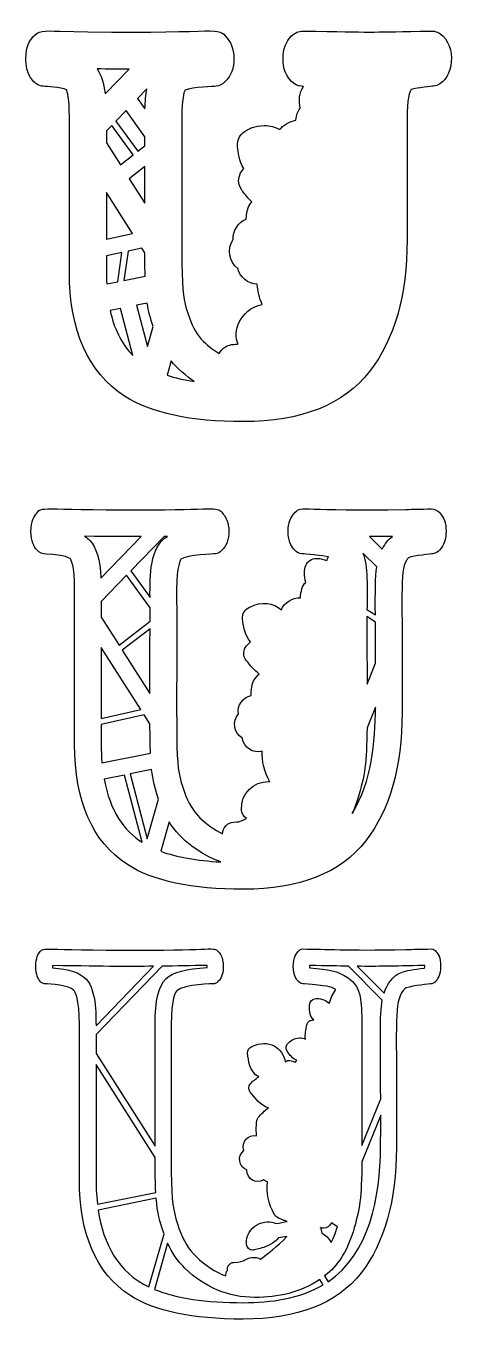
# Model space of a CAD drawing. Header units: millimetres. Extents: x -471 to 1551, y -2688 to 316.
# Drawn here: x 913.2 to 1046.5, y -1463 to -1064.6 of the extents above; entities that cross this region are included whole.
import ezdxf

# ---------------------------------------------------------------- set-up
doc = ezdxf.new("R2010")
doc.units = ezdxf.units.MM
doc.header["$MEASUREMENT"] = 0
doc.layers.add('Layer 1', color=7, linetype='Continuous')

msp = doc.modelspace()

# ---------------------------------------------------------------- linework, layer by layer
at = {"layer": 'Layer 1', "color": 250}
for points, knots in [([(1041.7424, -1067.7471), (1040.8025, -1066.7335), (1039.494, -1066.199), (1038.1486, -1066.2175), (1038.1486, -1066.2175), (1018.7054, -1066.5861), (1022.6493, -1066.6598), (1002.5611, -1066.2912), (1002.5611, -1066.2912), (998.6724, -1066.2175), (998.6724, -1066.2175), (998.6356, -1066.2175), (998.6356, -1066.2175), (997.3086, -1066.2175), (996.037, -1066.7704), (995.1339, -1067.7471), (995.1339, -1067.7471), (993.3647, -1069.4611), (992.4985, -1071.7464), (992.4985, -1074.7688), (992.4985, -1074.7688), (992.4985, -1077.7728), (993.3463, -1080.0581), (995.1155, -1081.7536), (995.1155, -1081.7536), (995.908, -1082.6014), (996.9769, -1083.1358), (998.138, -1083.2464), (998.138, -1083.2464), (998.3039, -1083.2648), (998.783, -1083.3017), (998.8383, -1083.3017), (998.8383, -1083.3017), (997.3824, -1085.0709), (997.2902, -1087.9275), (997.7694, -1089.9548), (997.7694, -1089.9548), (996.8848, -1091.0421), (996.6636, -1092.1479), (996.424, -1093.6592), (996.424, -1093.6592), (994.4521, -1094.0093), (992.3879, -1095.4099), (991.4664, -1096.5526), (991.4664, -1096.5526), (990.0289, -1095.7417), (988.4256, -1095.3179), (986.7116, -1095.3179), (986.7116, -1095.3179), (983.7259, -1095.3179), (981.5697, -1096.6263), (981.5144, -1096.6448), (981.5144, -1096.6448), (979.4134, -1097.64), (978.2339, -1099.6304), (978.455, -1101.842), (978.455, -1101.842), (978.6209, -1103.5559), (978.8974, -1106.2466), (980.3718, -1108.6056), (980.3718, -1108.6056), (977.036, -1112.2178), (980.0584, -1115.6089), (980.0584, -1115.6273), (980.0584, -1115.6273), (980.7956, -1116.5672), (981.7171, -1117.7467), (982.8782, -1118.8156), (982.8782, -1118.8156), (981.9567, -1119.8846), (981.2379, -1121.0456), (981.1458, -1124.1602), (981.1458, -1124.1602), (978.5472, -1125.2291), (977.0175, -1127.8277), (977.1097, -1130.4816), (977.1097, -1130.4816), (975.193, -1133.375), (975.7827, -1137.2821), (978.5103, -1139.4015), (978.5103, -1139.4015), (979.2844, -1142.1106), (981.6249, -1144.0826), (984.4999, -1144.1932), (984.4999, -1144.1932), (984.6289, -1146.2758), (985.1449, -1148.3952), (986.0296, -1150.4592), (986.0296, -1150.4592), (979.0631, -1151.9336), (976.8332, -1159.0106), (978.6761, -1162.5859), (978.6761, -1162.5859), (978.3628, -1162.6596), (977.9574, -1162.7149), (977.3124, -1162.7334), (977.3124, -1162.7334), (975.4325, -1162.8071), (973.7186, -1163.8576), (972.8339, -1165.5347), (972.8339, -1165.5347), (971.1384, -1164.5395), (969.5166, -1163.2863), (967.9685, -1161.8119), (967.9685, -1161.8119), (966.1071, -1160.0242), (964.6512, -1157.61), (963.6191, -1154.606), (963.6191, -1154.606), (960.6335, -1145.8887), (961.4076, -1147.5105), (961.2969, -1092.7009), (961.2969, -1092.7009), (961.2969, -1087.2826), (961.9419, -1085.1263), (962.2, -1084.4813), (962.2, -1084.4813), (964.688, -1083.394), (971.3964, -1083.3018), (971.8387, -1083.2281), (971.8387, -1083.2281), (972.926, -1083.0806), (973.866, -1082.6015), (974.64, -1081.809), (974.64, -1081.809), (976.5014, -1080.0397), (977.4229, -1077.607), (977.3492, -1074.5846), (977.3492, -1074.5846), (977.2939, -1071.6542), (976.4093, -1069.4243), (974.6953, -1067.7472), (974.6953, -1067.7472), (971.8756, -1064.6326), (972.023, -1067.3786), (923.7927, -1066.2728), (923.7927, -1066.2728), (918.3929, -1066.1438), (917.1949, -1065.941), (915.352, -1068.042), (915.352, -1068.042), (914.4305, -1069.111), (913.1957, -1070.9724), (913.1957, -1074.7504), (913.1957, -1074.7504), (913.1957, -1076.5196), (913.4169, -1079.1367), (915.2414, -1081.3298), (915.2414, -1081.3298), (916.0524, -1082.4355), (917.3055, -1083.1358), (918.6694, -1083.2465), (918.6694, -1083.2465), (919.3882, -1083.3018), (924.014, -1083.4676), (925.7464, -1084.3154), (925.7464, -1084.3154), (925.986, -1084.9052), (926.6125, -1086.9877), (926.6125, -1092.6824), (926.6125, -1092.6824), (926.6125, -1092.6824), (926.6125, -1140.3046), (926.6125, -1140.3046), (926.6125, -1140.3046), (926.6125, -1158.384), (932.3441, -1171.3032), (943.6415, -1178.6934), (943.6415, -1178.6934), (951.7137, -1183.8906), (964.0431, -1186.526), (980.2611, -1186.526), (980.2611, -1186.526), (998.0642, -1186.526), (1011.1492, -1181.3288), (1019.166, -1171.0636), (1019.166, -1171.0636), (1026.8512, -1161.2222), (1030.7398, -1147.5843), (1030.7398, -1130.5185), (1030.7398, -1130.5185), (1031.0716, -1095.8708), (1029.9105, -1087.3747), (1032.0299, -1084.2233), (1032.0299, -1084.2233), (1033.9466, -1083.7073), (1038.3881, -1083.265), (1038.9042, -1083.1912), (1038.9042, -1083.1912), (1044.4331, -1082.4908), (1046.4788, -1072.3545), (1041.7424, -1067.7471)], [0, 0, 0, 0, 0.02040816, 0.02040816, 0.02040816, 0.02040816, 0.04081633, 0.04081633, 0.04081633, 0.04081633, 0.06122449, 0.06122449, 0.06122449, 0.06122449, 0.08163265, 0.08163265, 0.08163265, 0.08163265, 0.10204082, 0.10204082, 0.10204082, 0.10204082, 0.12244898, 0.12244898, 0.12244898, 0.12244898, 0.14285714, 0.14285714, 0.14285714, 0.14285714, 0.16326531, 0.16326531, 0.16326531, 0.16326531, 0.18367347, 0.18367347, 0.18367347, 0.18367347, 0.20408163, 0.20408163, 0.20408163, 0.20408163, 0.2244898, 0.2244898, 0.2244898, 0.2244898, 0.24489796, 0.24489796, 0.24489796, 0.24489796, 0.26530612, 0.26530612, 0.26530612, 0.26530612, 0.28571429, 0.28571429, 0.28571429, 0.28571429, 0.30612245, 0.30612245, 0.30612245, 0.30612245, 0.32653061, 0.32653061, 0.32653061, 0.32653061, 0.34693878, 0.34693878, 0.34693878, 0.34693878, 0.36734694, 0.36734694, 0.36734694, 0.36734694, 0.3877551, 0.3877551, 0.3877551, 0.3877551, 0.40816327, 0.40816327, 0.40816327, 0.40816327, 0.42857143, 0.42857143, 0.42857143, 0.42857143, 0.44897959, 0.44897959, 0.44897959, 0.44897959, 0.46938776, 0.46938776, 0.46938776, 0.46938776, 0.48979592, 0.48979592, 0.48979592, 0.48979592, 0.51020408, 0.51020408, 0.51020408, 0.51020408, 0.53061224, 0.53061224, 0.53061224, 0.53061224, 0.55102041, 0.55102041, 0.55102041, 0.55102041, 0.57142857, 0.57142857, 0.57142857, 0.57142857, 0.59183673, 0.59183673, 0.59183673, 0.59183673, 0.6122449, 0.6122449, 0.6122449, 0.6122449, 0.63265306, 0.63265306, 0.63265306, 0.63265306, 0.65306122, 0.65306122, 0.65306122, 0.65306122, 0.67346939, 0.67346939, 0.67346939, 0.67346939, 0.69387755, 0.69387755, 0.69387755, 0.69387755, 0.71428571, 0.71428571, 0.71428571, 0.71428571, 0.73469388, 0.73469388, 0.73469388, 0.73469388, 0.75510204, 0.75510204, 0.75510204, 0.75510204, 0.7755102, 0.7755102, 0.7755102, 0.7755102, 0.79591837, 0.79591837, 0.79591837, 0.79591837, 0.81632653, 0.81632653, 0.81632653, 0.81632653, 0.83673469, 0.83673469, 0.83673469, 0.83673469, 0.85714286, 0.85714286, 0.85714286, 0.85714286, 0.87755102, 0.87755102, 0.87755102, 0.87755102, 0.89795918, 0.89795918, 0.89795918, 0.89795918, 0.91836735, 0.91836735, 0.91836735, 0.91836735, 0.93877551, 0.93877551, 0.93877551, 0.93877551, 0.95918367, 0.95918367, 0.95918367, 0.95918367, 1, 1, 1, 1]), ([(937.6335, -1085.587), (937.2096, -1082.2512), (936.4171, -1079.7633), (935.1823, -1077.9019), (935.1823, -1077.9019), (938.6286, -1077.9387), (941.4852, -1077.9572), (943.7336, -1077.9572), (943.7336, -1077.9572), (944.1391, -1077.9572), (944.563, -1077.9572), (945.0053, -1077.9572), (945.0053, -1077.9572), (945.0053, -1077.9572), (937.6335, -1085.587), (937.6335, -1085.587)], [0, 0, 0, 0, 0.2, 0.2, 0.2, 0.2, 0.4, 0.4, 0.4, 0.4, 0.6, 0.6, 0.6, 0.6, 1, 1, 1, 1]), ([(950.5342, -1084.0574), (950.2025, -1085.8451), (949.9998, -1087.8723), (949.9076, -1090.2129), (949.9076, -1090.2129), (949.9076, -1090.2129), (947.6224, -1087.043), (947.6224, -1087.043), (947.6224, -1087.043), (947.6224, -1087.043), (950.5342, -1084.0574), (950.5342, -1084.0574)], [0, 0, 0, 0, 0.25, 0.25, 0.25, 0.25, 0.5, 0.5, 0.5, 0.5, 1, 1, 1, 1]), ([(947.7698, -1103.261), (947.7698, -1103.261), (940.9876, -1093.9356), (940.9876, -1093.9356), (940.9876, -1093.9356), (940.9876, -1093.9356), (944.0838, -1090.7288), (944.0838, -1090.7288), (944.0838, -1090.7288), (944.0838, -1090.7288), (949.8892, -1098.7641), (949.8892, -1098.7641), (949.8892, -1098.7641), (949.8892, -1099.7409), (949.8892, -1100.6808), (949.8892, -1101.6207), (949.8892, -1101.6207), (949.8892, -1101.6207), (947.7698, -1103.261), (947.7698, -1103.261)], [0, 0, 0, 0, 0.16666667, 0.16666667, 0.16666667, 0.16666667, 0.33333333, 0.33333333, 0.33333333, 0.33333333, 0.5, 0.5, 0.5, 0.5, 0.66666667, 0.66666667, 0.66666667, 0.66666667, 1, 1, 1, 1]), ([(939.6792, -1095.281), (939.6792, -1095.281), (946.3138, -1104.4037), (946.3138, -1104.4037), (946.3138, -1104.4037), (946.3138, -1104.4037), (942.3515, -1107.4814), (942.3515, -1107.4814), (942.3515, -1107.4814), (942.3515, -1107.4814), (938.0205, -1100.6993), (938.0205, -1100.6993), (938.0205, -1100.6993), (938.0205, -1100.6993), (938.0205, -1097.0133), (938.0205, -1097.0133), (938.0205, -1097.0133), (938.0205, -1097.0133), (939.6792, -1095.281), (939.6792, -1095.281)], [0, 0, 0, 0, 0.16666667, 0.16666667, 0.16666667, 0.16666667, 0.33333333, 0.33333333, 0.33333333, 0.33333333, 0.5, 0.5, 0.5, 0.5, 0.66666667, 0.66666667, 0.66666667, 0.66666667, 1, 1, 1, 1]), ([(949.8892, -1107.9974), (949.8892, -1112.1625), (949.8707, -1115.8853), (949.8707, -1119.2579), (949.8707, -1119.2579), (949.8707, -1119.2579), (945.079, -1111.7386), (945.079, -1111.7386), (945.079, -1111.7386), (945.079, -1111.7386), (949.8892, -1107.9974), (949.8892, -1107.9974)], [0, 0, 0, 0, 0.25, 0.25, 0.25, 0.25, 0.5, 0.5, 0.5, 0.5, 1, 1, 1, 1]), ([(946.0743, -1128.5649), (946.0743, -1128.5649), (938.039, -1130.3526), (938.039, -1130.3526), (938.039, -1130.3526), (938.039, -1130.3526), (938.039, -1115.959), (938.039, -1115.959), (938.039, -1115.959), (938.039, -1115.959), (946.0743, -1128.5649), (946.0743, -1128.5649)], [0, 0, 0, 0, 0.25, 0.25, 0.25, 0.25, 0.5, 0.5, 0.5, 0.5, 1, 1, 1, 1]), ([(938.0205, -1135.4944), (938.0205, -1135.4944), (942.8306, -1134.4255), (942.8306, -1134.4255), (942.8306, -1134.4255), (942.8306, -1134.4255), (941.5222, -1143.456), (941.5222, -1143.456), (941.5222, -1143.456), (941.5222, -1143.456), (938.1311, -1144.138), (938.1311, -1144.138), (938.1311, -1144.138), (937.9652, -1141.2997), (938.0389, -1139.5858), (938.0205, -1135.4944)], [0, 0, 0, 0, 0.2, 0.2, 0.2, 0.2, 0.4, 0.4, 0.4, 0.4, 0.6, 0.6, 0.6, 0.6, 1, 1, 1, 1]), ([(948.9492, -1133.0801), (948.9492, -1133.0801), (949.8707, -1134.5177), (949.8707, -1134.5177), (949.8707, -1134.5177), (949.8892, -1137.5217), (949.926, -1139.8254), (949.9813, -1141.7605), (949.9813, -1141.7605), (949.9813, -1141.7605), (943.4572, -1143.0874), (943.4572, -1143.0874), (943.4572, -1143.0874), (943.4572, -1143.0874), (944.7841, -1134.02), (944.7841, -1134.02), (944.7841, -1134.02), (944.7841, -1134.02), (948.9492, -1133.0801), (948.9492, -1133.0801)], [0, 0, 0, 0, 0.16666667, 0.16666667, 0.16666667, 0.16666667, 0.33333333, 0.33333333, 0.33333333, 0.33333333, 0.5, 0.5, 0.5, 0.5, 0.66666667, 0.66666667, 0.66666667, 0.66666667, 1, 1, 1, 1]), ([(950.7001, -1163.4337), (950.7001, -1163.4337), (947.3274, -1150.6804), (947.3274, -1150.6804), (947.3274, -1150.6804), (947.3274, -1150.6804), (950.6079, -1150.0169), (950.6079, -1150.0169), (950.6079, -1150.0169), (950.9949, -1152.5603), (951.5847, -1154.6612), (952.4693, -1157.2782), (952.4693, -1157.2782), (952.4693, -1157.2782), (950.7001, -1163.4337), (950.7001, -1163.4337)], [0, 0, 0, 0, 0.2, 0.2, 0.2, 0.2, 0.4, 0.4, 0.4, 0.4, 0.6, 0.6, 0.6, 0.6, 1, 1, 1, 1]), ([(939.2, -1152.3206), (939.2, -1152.3206), (942.3883, -1151.6756), (942.3883, -1151.6756), (942.3883, -1151.6756), (942.3883, -1151.6756), (946.2217, -1166.1982), (946.2217, -1166.1982), (946.2217, -1166.1982), (942.462, -1162.3832), (940.3426, -1157.5362), (939.2, -1152.3206)], [0, 0, 0, 0, 0.25, 0.25, 0.25, 0.25, 0.5, 0.5, 0.5, 0.5, 1, 1, 1, 1]), ([(956.7266, -1172.2615), (956.7266, -1172.2615), (957.9982, -1167.8199), (957.9982, -1167.8199), (957.9982, -1167.8199), (959.9518, -1170.1973), (962.6609, -1172.501), (965.0752, -1174.1597), (965.0752, -1174.1597), (961.979, -1173.6806), (959.1961, -1173.054), (956.7266, -1172.2615)], [0, 0, 0, 0, 0.25, 0.25, 0.25, 0.25, 0.5, 0.5, 0.5, 0.5, 1, 1, 1, 1]), ([(1040.5997, -1214.4543), (1039.9547, -1213.7355), (1039.0332, -1213.3853), (1038.1855, -1213.4038), (1038.1855, -1213.4038), (1035.034, -1213.4591), (1032.5091, -1213.5144), (1030.3529, -1213.5696), (1030.3529, -1213.5696), (998.617, -1214.2331), (998.2116, -1212.298), (996.2581, -1214.4543), (996.2581, -1214.4543), (994.7837, -1215.8549), (994.0834, -1217.79), (994.0834, -1220.3518), (994.0834, -1220.3518), (994.0834, -1222.9135), (994.7837, -1224.8486), (996.2396, -1226.2308), (996.2396, -1226.2308), (996.7741, -1226.8206), (997.4929, -1227.1707), (998.2853, -1227.2444), (998.2853, -1227.2444), (998.9673, -1227.3181), (1005.0675, -1227.7973), (1006.4865, -1228.2212), (1006.4865, -1228.2212), (1006.2838, -1228.5714), (1006.1179, -1228.94), (1005.9521, -1229.3085), (1005.9521, -1229.3085), (1005.1043, -1228.9215), (1004.1275, -1228.7004), (1003.0771, -1228.6451), (1003.0771, -1228.6451), (1003.0586, -1228.6451), (1003.0402, -1228.6451), (1003.0402, -1228.6451), (1003.0402, -1228.6451), (1002.9665, -1228.6451), (1002.8744, -1228.6451), (1002.7822, -1228.6451), (1002.7822, -1228.6451), (1001.3263, -1228.6451), (1000.0362, -1229.5297), (999.4833, -1230.8935), (999.4833, -1230.8935), (999.0963, -1231.8518), (998.8383, -1234.1371), (999.557, -1236.0353), (999.557, -1236.0353), (998.912, -1236.5145), (998.4697, -1237.2333), (998.2854, -1238.0073), (998.2854, -1238.0073), (998.0643, -1238.9287), (997.9168, -1239.8502), (997.8431, -1240.7533), (997.8431, -1240.7533), (995.6131, -1240.6796), (992.5907, -1242.3751), (991.9824, -1244.4761), (991.9824, -1244.4761), (989.5129, -1242.3198), (985.8822, -1241.7669), (982.2148, -1243.6652), (982.2148, -1243.6652), (982.2148, -1243.6652), (982.1779, -1243.6836), (982.1779, -1243.6836), (982.1779, -1243.6836), (980.6667, -1244.4024), (979.8742, -1245.7477), (980.0217, -1247.2774), (980.0217, -1247.2774), (980.206, -1249.2125), (980.5008, -1252.1797), (982.4544, -1254.3544), (982.4544, -1254.3544), (982.0305, -1254.723), (981.6251, -1255.1469), (981.238, -1255.5892), (981.238, -1255.5892), (980.2612, -1256.7134), (979.9111, -1258.5748), (981.2748, -1260.215), (981.2748, -1260.215), (982.4175, -1261.6709), (983.6154, -1263.1453), (985.1635, -1264.2695), (985.1635, -1264.2695), (984.629, -1264.7855), (984.113, -1265.3384), (983.6522, -1265.9282), (983.6522, -1265.9282), (982.7861, -1267.0339), (982.657, -1269.3192), (982.6939, -1270.9226), (982.6939, -1270.9226), (980.0401, -1271.4202), (978.3445, -1273.9266), (978.7131, -1276.5252), (978.7131, -1276.5252), (976.7596, -1278.921), (977.3125, -1282.4411), (979.8926, -1284.026), (979.8926, -1284.026), (980.4271, -1286.9932), (983.2468, -1288.8177), (986.0481, -1288.0068), (986.0481, -1288.0068), (985.9006, -1291.0661), (986.73, -1294.3466), (988.444, -1297.4243), (988.444, -1297.4243), (988.315, -1297.4243), (988.186, -1297.4059), (988.057, -1297.4059), (988.057, -1297.4059), (983.468, -1297.4059), (979.3397, -1300.9259), (979.6715, -1306.0494), (979.6715, -1306.0494), (979.7452, -1307.192), (980.3534, -1308.1688), (981.2381, -1308.7585), (981.2381, -1308.7585), (979.8374, -1309.293), (979.8743, -1309.7722), (977.3494, -1309.9012), (977.3494, -1309.9012), (975.3406, -1309.9749), (973.8478, -1311.5783), (973.8109, -1313.4581), (973.8109, -1313.4581), (971.3598, -1312.2786), (969.0192, -1310.6384), (966.863, -1308.5374), (966.863, -1308.5374), (964.8172, -1306.5655), (963.2139, -1303.93), (962.1081, -1300.7048), (962.1081, -1300.7048), (959.0119, -1291.6559), (959.8228, -1293.1118), (959.6938, -1238.2837), (959.6938, -1238.2837), (959.6938, -1230.7275), (960.9102, -1229.032), (961.0023, -1228.9214), (961.0023, -1228.9214), (962.7162, -1227.4839), (971.4519, -1227.2627), (971.6362, -1227.2444), (971.6362, -1227.2444), (972.355, -1227.1522), (973, -1226.8205), (973.5345, -1226.2676), (973.5345, -1226.2676), (975.0825, -1224.8116), (975.8197, -1222.7659), (975.7829, -1220.2227), (975.7829, -1220.2227), (975.7276, -1217.7163), (975.0088, -1215.8364), (973.5713, -1214.4542), (973.5713, -1214.4542), (971.9126, -1212.5928), (971.6731, -1213.717), (948.3964, -1213.717), (948.3964, -1213.717), (916.6975, -1213.7171), (918.3561, -1212.5929), (916.55, -1214.6938), (916.55, -1214.6938), (915.7944, -1215.5784), (914.7807, -1217.1081), (914.7807, -1220.3517), (914.7807, -1220.3517), (914.7807, -1223.5216), (915.7391, -1225.0513), (916.4947, -1225.9543), (916.4947, -1225.9543), (917.3793, -1227.189), (918.5219, -1227.2627), (919.5356, -1227.3181), (919.5356, -1227.3181), (925.4514, -1227.6314), (926.76, -1228.6265), (926.9811, -1228.8477), (926.9811, -1228.8477), (927.0733, -1228.9767), (928.2344, -1230.6169), (928.2344, -1238.3205), (928.2344, -1238.3205), (928.2344, -1238.3205), (928.2344, -1285.9426), (928.2344, -1285.9426), (928.2344, -1285.9426), (928.2344, -1303.4507), (933.708, -1315.9276), (944.5262, -1322.9862), (944.5262, -1322.9862), (952.3403, -1328.0175), (964.3749, -1330.5608), (980.2797, -1330.5608), (980.2797, -1330.5608), (997.5666, -1330.5608), (1010.2463, -1325.5664), (1017.9314, -1315.7065), (1017.9314, -1315.7065), (1025.3954, -1306.16), (1029.1735, -1292.8354), (1029.1735, -1276.1197), (1029.1735, -1276.1197), (1029.4683, -1243.6099), (1028.4547, -1233.9712), (1030.1687, -1230.0272), (1030.1687, -1230.0272), (1030.6479, -1228.9399), (1031.0533, -1228.516), (1031.1823, -1228.4423), (1031.1823, -1228.4423), (1032.97, -1227.8157), (1038.0934, -1227.3181), (1038.7201, -1227.2259), (1038.7201, -1227.2259), (1039.5125, -1227.1153), (1040.2313, -1226.7283), (1040.7473, -1226.1017), (1040.7473, -1226.1017), (1042.1111, -1224.6641), (1042.7562, -1222.7843), (1042.7562, -1220.3148), (1042.7562, -1220.3148), (1042.7744, -1217.7716), (1042.0557, -1215.8549), (1040.5997, -1214.4543)], [0, 0, 0, 0, 0.01639344, 0.01639344, 0.01639344, 0.01639344, 0.03278689, 0.03278689, 0.03278689, 0.03278689, 0.04918033, 0.04918033, 0.04918033, 0.04918033, 0.06557377, 0.06557377, 0.06557377, 0.06557377, 0.08196721, 0.08196721, 0.08196721, 0.08196721, 0.09836066, 0.09836066, 0.09836066, 0.09836066, 0.1147541, 0.1147541, 0.1147541, 0.1147541, 0.13114754, 0.13114754, 0.13114754, 0.13114754, 0.14754098, 0.14754098, 0.14754098, 0.14754098, 0.16393443, 0.16393443, 0.16393443, 0.16393443, 0.18032787, 0.18032787, 0.18032787, 0.18032787, 0.19672131, 0.19672131, 0.19672131, 0.19672131, 0.21311475, 0.21311475, 0.21311475, 0.21311475, 0.2295082, 0.2295082, 0.2295082, 0.2295082, 0.24590164, 0.24590164, 0.24590164, 0.24590164, 0.26229508, 0.26229508, 0.26229508, 0.26229508, 0.27868852, 0.27868852, 0.27868852, 0.27868852, 0.29508197, 0.29508197, 0.29508197, 0.29508197, 0.31147541, 0.31147541, 0.31147541, 0.31147541, 0.32786885, 0.32786885, 0.32786885, 0.32786885, 0.3442623, 0.3442623, 0.3442623, 0.3442623, 0.36065574, 0.36065574, 0.36065574, 0.36065574, 0.37704918, 0.37704918, 0.37704918, 0.37704918, 0.39344262, 0.39344262, 0.39344262, 0.39344262, 0.40983607, 0.40983607, 0.40983607, 0.40983607, 0.42622951, 0.42622951, 0.42622951, 0.42622951, 0.44262295, 0.44262295, 0.44262295, 0.44262295, 0.45901639, 0.45901639, 0.45901639, 0.45901639, 0.47540984, 0.47540984, 0.47540984, 0.47540984, 0.49180328, 0.49180328, 0.49180328, 0.49180328, 0.50819672, 0.50819672, 0.50819672, 0.50819672, 0.52459016, 0.52459016, 0.52459016, 0.52459016, 0.54098361, 0.54098361, 0.54098361, 0.54098361, 0.55737705, 0.55737705, 0.55737705, 0.55737705, 0.57377049, 0.57377049, 0.57377049, 0.57377049, 0.59016393, 0.59016393, 0.59016393, 0.59016393, 0.60655738, 0.60655738, 0.60655738, 0.60655738, 0.62295082, 0.62295082, 0.62295082, 0.62295082, 0.63934426, 0.63934426, 0.63934426, 0.63934426, 0.6557377, 0.6557377, 0.6557377, 0.6557377, 0.67213115, 0.67213115, 0.67213115, 0.67213115, 0.68852459, 0.68852459, 0.68852459, 0.68852459, 0.70491803, 0.70491803, 0.70491803, 0.70491803, 0.72131148, 0.72131148, 0.72131148, 0.72131148, 0.73770492, 0.73770492, 0.73770492, 0.73770492, 0.75409836, 0.75409836, 0.75409836, 0.75409836, 0.7704918, 0.7704918, 0.7704918, 0.7704918, 0.78688525, 0.78688525, 0.78688525, 0.78688525, 0.80327869, 0.80327869, 0.80327869, 0.80327869, 0.81967213, 0.81967213, 0.81967213, 0.81967213, 0.83606557, 0.83606557, 0.83606557, 0.83606557, 0.85245902, 0.85245902, 0.85245902, 0.85245902, 0.86885246, 0.86885246, 0.86885246, 0.86885246, 0.8852459, 0.8852459, 0.8852459, 0.8852459, 0.90163934, 0.90163934, 0.90163934, 0.90163934, 0.91803279, 0.91803279, 0.91803279, 0.91803279, 0.93442623, 0.93442623, 0.93442623, 0.93442623, 0.95081967, 0.95081967, 0.95081967, 0.95081967, 0.96721311, 0.96721311, 0.96721311, 0.96721311, 1, 1, 1, 1]), ([(931.3121, -1221.8261), (939.7713, -1221.9551), (943.5863, -1221.9551), (948.8018, -1221.9182), (948.8018, -1221.9182), (948.8018, -1221.9182), (936.3618, -1234.7637), (936.3618, -1234.7637), (936.3618, -1234.7637), (936.067, -1228.9215), (934.9612, -1225.254), (932.897, -1223.1162), (932.897, -1223.1162), (932.4363, -1222.6554), (931.9019, -1222.2315), (931.3121, -1221.8261)], [0, 0, 0, 0, 0.2, 0.2, 0.2, 0.2, 0.4, 0.4, 0.4, 0.4, 0.6, 0.6, 0.6, 0.6, 1, 1, 1, 1]), ([(956.8187, -1221.8629), (951.3635, -1225.1618), (951.4557, -1233.7685), (951.4742, -1240.698), (951.4742, -1240.698), (951.4742, -1240.698), (945.5767, -1232.5152), (945.5767, -1232.5152), (945.5767, -1232.5152), (945.5767, -1232.5152), (955.8604, -1221.8998), (955.8604, -1221.8998), (955.8604, -1221.8998), (956.1737, -1221.8629), (956.487, -1221.8629), (956.8187, -1221.8629)], [0, 0, 0, 0, 0.2, 0.2, 0.2, 0.2, 0.4, 0.4, 0.4, 0.4, 0.6, 0.6, 0.6, 0.6, 1, 1, 1, 1]), ([(1023.0547, -1225.8437), (1023.0547, -1225.8437), (1019.1476, -1221.9366), (1019.1476, -1221.9366), (1019.1476, -1221.9366), (1021.396, -1221.9366), (1023.5339, -1221.9182), (1026.2615, -1221.8629), (1026.2615, -1221.8629), (1024.9898, -1222.8029), (1023.921, -1224.1298), (1023.0547, -1225.8437)], [0, 0, 0, 0, 0.25, 0.25, 0.25, 0.25, 0.5, 0.5, 0.5, 0.5, 1, 1, 1, 1]), ([(1020.9538, -1246.061), (1020.9538, -1246.061), (1018.3736, -1244.4208), (1018.3736, -1244.4208), (1018.3736, -1244.4208), (1018.3921, -1238.3206), (1018.7054, -1230.7276), (1017.1204, -1227.0048), (1017.1204, -1227.0048), (1017.1204, -1227.0048), (1021.396, -1231.2805), (1021.396, -1231.2805), (1021.396, -1231.2805), (1020.9353, -1234.4504), (1020.8985, -1238.726), (1020.9538, -1246.061)], [0, 0, 0, 0, 0.2, 0.2, 0.2, 0.2, 0.4, 0.4, 0.4, 0.4, 0.6, 0.6, 0.6, 0.6, 1, 1, 1, 1]), ([(944.2681, -1233.8422), (944.2681, -1233.8422), (951.4741, -1243.8495), (951.4741, -1243.8495), (951.4741, -1243.8495), (951.4741, -1245.2686), (951.4741, -1246.6509), (951.4741, -1247.9962), (951.4741, -1247.9962), (951.4741, -1247.9962), (941.9459, -1255.3865), (941.9459, -1255.3865), (941.9459, -1255.3865), (941.9459, -1255.3865), (936.4355, -1246.7246), (936.4355, -1246.7246), (936.4355, -1246.7246), (936.4355, -1246.7246), (936.4355, -1241.9328), (936.4355, -1241.9328), (936.4355, -1241.9328), (936.4355, -1241.9328), (944.2681, -1233.8422), (944.2681, -1233.8422)], [0, 0, 0, 0, 0.14285714, 0.14285714, 0.14285714, 0.14285714, 0.28571429, 0.28571429, 0.28571429, 0.28571429, 0.42857143, 0.42857143, 0.42857143, 0.42857143, 0.57142857, 0.57142857, 0.57142857, 0.57142857, 0.71428571, 0.71428571, 0.71428571, 0.71428571, 1, 1, 1, 1]), ([(1018.3921, -1267.3841), (1018.3736, -1260.0491), (1018.3552, -1254.2622), (1018.3552, -1246.5955), (1018.3552, -1246.5955), (1018.3552, -1246.5955), (1020.9538, -1248.2542), (1020.9538, -1248.2542), (1020.9538, -1248.2542), (1020.9906, -1252.4561), (1021.0091, -1256.1973), (1021.0091, -1260.8969), (1021.0091, -1260.8969), (1021.0091, -1260.8969), (1018.3921, -1267.3841), (1018.3921, -1267.3841)], [0, 0, 0, 0, 0.2, 0.2, 0.2, 0.2, 0.4, 0.4, 0.4, 0.4, 0.6, 0.6, 0.6, 0.6, 1, 1, 1, 1]), ([(942.9412, -1256.9346), (942.9412, -1256.9346), (951.4741, -1250.3184), (951.4741, -1250.3184), (951.4741, -1250.3184), (951.4741, -1258.6117), (951.4556, -1264.5276), (951.4372, -1270.2776), (951.4372, -1270.2776), (951.4372, -1270.2776), (942.9412, -1256.9346), (942.9412, -1256.9346)], [0, 0, 0, 0, 0.25, 0.25, 0.25, 0.25, 0.5, 0.5, 0.5, 0.5, 1, 1, 1, 1]), ([(948.636, -1275.2167), (948.636, -1275.2167), (936.4356, -1277.9259), (936.4356, -1277.9259), (936.4356, -1277.9259), (936.4356, -1277.9259), (936.4355, -1256.0868), (936.4355, -1256.0868), (936.4355, -1256.0868), (936.4355, -1256.0868), (948.636, -1275.2167), (948.636, -1275.2167)], [0, 0, 0, 0, 0.25, 0.25, 0.25, 0.25, 0.5, 0.5, 0.5, 0.5, 1, 1, 1, 1]), ([(1013.8215, -1307.2105), (1014.4665, -1305.7914), (1015.0563, -1304.2434), (1015.5723, -1302.5847), (1015.5723, -1302.5847), (1017.7286, -1295.6368), (1018.263, -1291.5454), (1018.392, -1280.8378), (1018.392, -1280.8378), (1018.392, -1280.8378), (1020.9722, -1274.4427), (1020.9722, -1274.4427), (1020.9722, -1274.4427), (1020.88, -1285.5005), (1019.9402, -1297.1295), (1013.8215, -1307.2105)], [0, 0, 0, 0, 0.2, 0.2, 0.2, 0.2, 0.4, 0.4, 0.4, 0.4, 0.6, 0.6, 0.6, 0.6, 1, 1, 1, 1]), ([(936.4355, -1279.8056), (936.4355, -1279.8056), (949.6864, -1276.8753), (949.6864, -1276.8753), (949.6864, -1276.8753), (949.6864, -1276.8753), (951.4556, -1279.6398), (951.4556, -1279.6398), (951.4556, -1279.6398), (951.4741, -1283.5653), (951.5293, -1286.3851), (951.6215, -1288.6335), (951.6215, -1288.6335), (951.6215, -1288.6335), (936.6751, -1291.656), (936.6751, -1291.656), (936.6751, -1291.656), (936.325, -1287.5092), (936.4724, -1284.708), (936.4355, -1279.8056)], [0, 0, 0, 0, 0.16666667, 0.16666667, 0.16666667, 0.16666667, 0.33333333, 0.33333333, 0.33333333, 0.33333333, 0.5, 0.5, 0.5, 0.5, 0.66666667, 0.66666667, 0.66666667, 0.66666667, 1, 1, 1, 1]), ([(950.6448, -1315.0431), (950.6448, -1315.0431), (945.3739, -1295.0285), (945.3739, -1295.0285), (945.3739, -1295.0285), (945.3739, -1295.0285), (951.9717, -1293.7016), (951.9717, -1293.7016), (951.9717, -1293.7016), (952.3403, -1297.0558), (952.9669, -1299.3779), (954.128, -1302.8243), (954.128, -1302.8243), (954.128, -1302.8243), (950.6448, -1315.0431), (950.6448, -1315.0431)], [0, 0, 0, 0, 0.2, 0.2, 0.2, 0.2, 0.4, 0.4, 0.4, 0.4, 0.6, 0.6, 0.6, 0.6, 1, 1, 1, 1]), ([(937.3386, -1296.6504), (937.3386, -1296.6504), (943.5678, -1295.3971), (943.5678, -1295.3971), (943.5678, -1295.3971), (943.5678, -1295.3971), (949.023, -1316.0936), (949.023, -1316.0936), (949.023, -1316.0936), (943.5678, -1312.592), (939.1263, -1306.5286), (937.3386, -1296.6504)], [0, 0, 0, 0, 0.25, 0.25, 0.25, 0.25, 0.5, 0.5, 0.5, 0.5, 1, 1, 1, 1]), ([(954.773, -1318.8765), (954.773, -1318.8765), (957.3532, -1309.8091), (957.3532, -1309.8091), (957.3532, -1309.8091), (960.8732, -1315.3933), (967.1762, -1320.0007), (973.2764, -1322.1569), (973.2764, -1322.1569), (965.8676, -1321.7515), (959.6753, -1320.6457), (954.773, -1318.8765)], [0, 0, 0, 0, 0.25, 0.25, 0.25, 0.25, 0.5, 0.5, 0.5, 0.5, 1, 1, 1, 1]), ([(1039.4571, -1349.5304), (1039.4386, -1349.512), (1039.0148, -1348.9407), (1038.2039, -1348.9591), (1038.2039, -1348.9591), (1035.0524, -1349.0144), (1032.5275, -1349.0697), (1030.3897, -1349.125), (1030.3897, -1349.125), (1011.0939, -1349.5304), (1006.0626, -1348.9591), (998.5986, -1348.9591), (998.5986, -1348.9591), (997.8062, -1348.9591), (997.4007, -1349.512), (997.3823, -1349.5304), (997.3823, -1349.5304), (996.6451, -1350.2124), (995.6499, -1351.4655), (995.6499, -1354.3222), (995.6499, -1354.3222), (995.6499, -1357.1603), (996.6266, -1358.3951), (997.3454, -1359.077), (997.3454, -1359.077), (997.8246, -1359.6483), (998.3775, -1359.63), (999.0593, -1359.6852), (999.0593, -1359.6852), (1006.1179, -1360.3118), (1007.0578, -1360.4961), (1008.8086, -1361.4729), (1008.8086, -1361.4729), (1007.8319, -1362.7814), (1007.1499, -1364.2005), (1006.7076, -1365.7485), (1006.7076, -1365.7485), (1005.8599, -1364.8271), (1004.5329, -1364.2742), (1002.948, -1364.2005), (1002.948, -1364.2005), (1002.9295, -1364.2005), (1002.9111, -1364.2005), (1002.8927, -1364.2005), (1002.8927, -1364.2005), (1002.8374, -1364.2005), (1002.7821, -1364.2005), (1002.7268, -1364.2005), (1002.7268, -1364.2005), (1001.9159, -1364.2005), (1001.2156, -1364.6796), (1000.9023, -1365.4537), (1000.9023, -1365.4537), (1000.5337, -1366.3383), (1000.4047, -1368.8447), (1001.4368, -1370.227), (1001.4368, -1370.227), (1001.6026, -1370.4481), (1001.7869, -1370.6508), (1001.9712, -1370.8167), (1001.9712, -1370.8167), (1001.2156, -1370.8536), (1000.8654, -1371.001), (1000.6443, -1371.13), (1000.6443, -1371.13), (1000.2204, -1371.388), (999.9071, -1371.8304), (999.7965, -1372.3095), (999.7965, -1372.3095), (999.4464, -1373.8208), (999.2989, -1375.2951), (999.3727, -1376.7142), (999.3727, -1376.7142), (998.875, -1376.4562), (998.2484, -1376.2903), (997.6403, -1376.2903), (997.6403, -1376.2903), (995.6867, -1376.2903), (992.351, -1378.3176), (993.7516, -1380.4738), (993.7516, -1380.4738), (993.7885, -1380.5291), (993.7701, -1380.5107), (993.9728, -1380.7871), (993.9728, -1380.7871), (994.5257, -1381.5612), (995.3919, -1382.7591), (996.7372, -1383.2014), (996.7372, -1383.2014), (996.5714, -1383.3857), (996.4239, -1383.6068), (996.3502, -1383.8464), (996.3502, -1383.8464), (995.1339, -1383.3488), (994.1018, -1382.9249), (993.1804, -1383.7174), (993.1804, -1383.7174), (992.5169, -1379.5523), (988.057, -1376.3824), (982.8966, -1379.0363), (982.8966, -1379.0363), (982.012, -1379.497), (981.4775, -1380.0867), (981.5697, -1381.0635), (981.5697, -1381.0635), (981.7908, -1383.2751), (982.1226, -1386.703), (985.016, -1388.3801), (985.016, -1388.3801), (984.0761, -1388.9146), (983.1915, -1389.6517), (982.399, -1390.5732), (982.399, -1390.5732), (981.8092, -1391.2551), (981.7171, -1392.195), (982.4912, -1393.1902), (982.4912, -1393.1902), (983.7444, -1394.7936), (985.6426, -1397.1895), (987.9647, -1397.9266), (987.9647, -1397.9266), (986.8221, -1398.7375), (985.7532, -1399.7327), (984.8501, -1400.8753), (984.8501, -1400.8753), (984.1866, -1401.7047), (984.1129, -1404.4875), (984.3341, -1406.4779), (984.3341, -1406.4779), (981.6802, -1405.9066), (979.524, -1408.413), (980.4086, -1410.9932), (980.4086, -1410.9932), (978.326, -1412.7256), (978.7684, -1416.0798), (981.3485, -1416.9828), (981.3485, -1416.9828), (981.3117, -1419.8579), (984.1867, -1421.5349), (986.4719, -1420.0422), (986.4719, -1420.0422), (986.8406, -1420.3555), (987.2644, -1420.5951), (987.7252, -1420.7425), (987.7252, -1420.7425), (987.2092, -1423.9123), (987.9463, -1427.4508), (989.8814, -1430.8235), (989.8814, -1430.8235), (989.992, -1431.0262), (990.3606, -1431.6712), (992.7749, -1432.5374), (992.7749, -1432.5374), (993.0698, -1432.648), (993.4015, -1432.7586), (993.7701, -1432.8692), (993.7701, -1432.8692), (992.6828, -1433.1088), (991.5217, -1433.3115), (990.3975, -1433.5511), (990.3975, -1433.5511), (987.1907, -1431.7634), (980.851, -1434.1961), (981.2195, -1439.9461), (981.2195, -1439.9461), (981.2748, -1440.9414), (982.1041, -1441.7154), (983.0994, -1441.7154), (983.0994, -1441.7154), (983.5048, -1441.7154), (983.4864, -1441.6417), (984.8871, -1441.3099), (984.8871, -1441.3099), (986.343, -1440.9598), (987.8727, -1440.6096), (989.9921, -1439.0062), (989.9921, -1439.0062), (990.4897, -1438.6192), (990.8767, -1438.2691), (991.1716, -1437.9004), (991.1716, -1437.9004), (992.0009, -1437.7714), (992.8118, -1437.6608), (993.6411, -1437.5318), (993.6411, -1437.5318), (990.5081, -1440.7755), (987.7253, -1442.9133), (985.5505, -1444.4983), (985.5505, -1444.4983), (984.7212, -1444.0191), (983.7998, -1443.8533), (982.8967, -1443.9638), (982.8967, -1443.9638), (980.7773, -1444.2034), (981.0353, -1445.3092), (977.3493, -1445.4934), (977.3493, -1445.4934), (975.9487, -1445.5303), (975.1378, -1446.8019), (975.3589, -1447.9446), (975.3589, -1447.9446), (974.9351, -1448.4422), (974.7508, -1449.0319), (974.8798, -1449.677), (974.8798, -1449.677), (971.5809, -1448.4237), (968.5031, -1446.415), (965.665, -1443.6873), (965.665, -1443.6873), (963.4349, -1441.5495), (961.7026, -1438.6929), (960.5047, -1435.2281), (960.5047, -1435.2281), (957.3164, -1425.8843), (958.1273, -1427.1191), (958.0167, -1372.291), (958.0167, -1372.291), (958.0167, -1364.0529), (959.3989, -1362.1363), (959.8228, -1361.7492), (959.8228, -1361.7492), (961.9606, -1359.7957), (971.0648, -1359.6851), (971.3228, -1359.6482), (971.3228, -1359.6482), (971.9495, -1359.5561), (972.2812, -1359.1506), (972.3181, -1359.1137), (972.3181, -1359.1137), (972.7604, -1358.6899), (974.1426, -1357.3998), (974.0689, -1354.2483), (974.0689, -1354.2483), (974.0135, -1351.4655), (973.0368, -1350.2491), (972.2996, -1349.5488), (972.2996, -1349.5488), (972.2996, -1349.5488), (972.2812, -1349.5488), (972.2812, -1349.5488), (972.2812, -1349.5488), (971.2859, -1348.3693), (970.9358, -1349.3091), (948.2674, -1349.3091), (948.2674, -1349.3091), (916.6606, -1349.3091), (918.8352, -1348.3508), (917.6558, -1349.7146), (917.6558, -1349.7146), (917.0108, -1350.4518), (916.2735, -1351.6497), (916.2735, -1354.3404), (916.2735, -1354.3404), (916.2735, -1357.0311), (917.0107, -1358.2107), (917.6373, -1358.9478), (917.6373, -1358.9478), (917.6558, -1358.9663), (918.0243, -1359.5928), (918.8352, -1359.6666), (918.8352, -1359.6666), (921.0468, -1359.8509), (926.373, -1359.9984), (928.0132, -1361.7307), (928.0132, -1361.7307), (928.4002, -1362.1362), (929.6903, -1364.1081), (929.6903, -1372.2908), (929.6903, -1372.2908), (929.6903, -1372.2908), (929.6903, -1419.913), (929.6903, -1419.913), (929.6903, -1419.913), (929.6903, -1436.8498), (934.9243, -1448.8659), (945.2633, -1455.6296), (945.2633, -1455.6296), (952.8195, -1460.495), (964.5592, -1462.9646), (980.1506, -1462.9646), (980.1506, -1462.9646), (996.9216, -1462.9646), (1009.1773, -1458.1728), (1016.5491, -1448.7185), (1016.5491, -1448.7185), (1023.7735, -1439.4484), (1027.441, -1426.4555), (1027.441, -1410.1084), (1027.441, -1410.1084), (1027.7543, -1376.585), (1026.6669, -1367.7756), (1028.5652, -1363.3893), (1028.5652, -1363.3893), (1029.155, -1362.0439), (1029.8369, -1361.1778), (1030.5003, -1360.9382), (1030.5003, -1360.9382), (1032.4723, -1360.2378), (1037.7616, -1359.7218), (1038.3698, -1359.6481), (1038.3698, -1359.6481), (1039.0701, -1359.5559), (1039.4019, -1359.0583), (1039.4202, -1359.0399), (1039.4202, -1359.0399), (1040.1206, -1358.3211), (1041.042, -1357.0495), (1041.042, -1354.322), (1041.042, -1354.322), (1041.1895, -1351.484), (1040.1943, -1350.2307), (1039.4571, -1349.5304)], [0, 0, 0, 0, 0.01265823, 0.01265823, 0.01265823, 0.01265823, 0.02531646, 0.02531646, 0.02531646, 0.02531646, 0.03797468, 0.03797468, 0.03797468, 0.03797468, 0.05063291, 0.05063291, 0.05063291, 0.05063291, 0.06329114, 0.06329114, 0.06329114, 0.06329114, 0.07594937, 0.07594937, 0.07594937, 0.07594937, 0.08860759, 0.08860759, 0.08860759, 0.08860759, 0.10126582, 0.10126582, 0.10126582, 0.10126582, 0.11392405, 0.11392405, 0.11392405, 0.11392405, 0.12658228, 0.12658228, 0.12658228, 0.12658228, 0.13924051, 0.13924051, 0.13924051, 0.13924051, 0.15189873, 0.15189873, 0.15189873, 0.15189873, 0.16455696, 0.16455696, 0.16455696, 0.16455696, 0.17721519, 0.17721519, 0.17721519, 0.17721519, 0.18987342, 0.18987342, 0.18987342, 0.18987342, 0.20253165, 0.20253165, 0.20253165, 0.20253165, 0.21518987, 0.21518987, 0.21518987, 0.21518987, 0.2278481, 0.2278481, 0.2278481, 0.2278481, 0.24050633, 0.24050633, 0.24050633, 0.24050633, 0.25316456, 0.25316456, 0.25316456, 0.25316456, 0.26582278, 0.26582278, 0.26582278, 0.26582278, 0.27848101, 0.27848101, 0.27848101, 0.27848101, 0.29113924, 0.29113924, 0.29113924, 0.29113924, 0.30379747, 0.30379747, 0.30379747, 0.30379747, 0.3164557, 0.3164557, 0.3164557, 0.3164557, 0.32911392, 0.32911392, 0.32911392, 0.32911392, 0.34177215, 0.34177215, 0.34177215, 0.34177215, 0.35443038, 0.35443038, 0.35443038, 0.35443038, 0.36708861, 0.36708861, 0.36708861, 0.36708861, 0.37974684, 0.37974684, 0.37974684, 0.37974684, 0.39240506, 0.39240506, 0.39240506, 0.39240506, 0.40506329, 0.40506329, 0.40506329, 0.40506329, 0.41772152, 0.41772152, 0.41772152, 0.41772152, 0.43037975, 0.43037975, 0.43037975, 0.43037975, 0.44303797, 0.44303797, 0.44303797, 0.44303797, 0.4556962, 0.4556962, 0.4556962, 0.4556962, 0.46835443, 0.46835443, 0.46835443, 0.46835443, 0.48101266, 0.48101266, 0.48101266, 0.48101266, 0.49367089, 0.49367089, 0.49367089, 0.49367089, 0.50632911, 0.50632911, 0.50632911, 0.50632911, 0.51898734, 0.51898734, 0.51898734, 0.51898734, 0.53164557, 0.53164557, 0.53164557, 0.53164557, 0.5443038, 0.5443038, 0.5443038, 0.5443038, 0.55696203, 0.55696203, 0.55696203, 0.55696203, 0.56962025, 0.56962025, 0.56962025, 0.56962025, 0.58227848, 0.58227848, 0.58227848, 0.58227848, 0.59493671, 0.59493671, 0.59493671, 0.59493671, 0.60759494, 0.60759494, 0.60759494, 0.60759494, 0.62025316, 0.62025316, 0.62025316, 0.62025316, 0.63291139, 0.63291139, 0.63291139, 0.63291139, 0.64556962, 0.64556962, 0.64556962, 0.64556962, 0.65822785, 0.65822785, 0.65822785, 0.65822785, 0.67088608, 0.67088608, 0.67088608, 0.67088608, 0.6835443, 0.6835443, 0.6835443, 0.6835443, 0.69620253, 0.69620253, 0.69620253, 0.69620253, 0.70886076, 0.70886076, 0.70886076, 0.70886076, 0.72151899, 0.72151899, 0.72151899, 0.72151899, 0.73417722, 0.73417722, 0.73417722, 0.73417722, 0.74683544, 0.74683544, 0.74683544, 0.74683544, 0.75949367, 0.75949367, 0.75949367, 0.75949367, 0.7721519, 0.7721519, 0.7721519, 0.7721519, 0.78481013, 0.78481013, 0.78481013, 0.78481013, 0.79746835, 0.79746835, 0.79746835, 0.79746835, 0.81012658, 0.81012658, 0.81012658, 0.81012658, 0.82278481, 0.82278481, 0.82278481, 0.82278481, 0.83544304, 0.83544304, 0.83544304, 0.83544304, 0.84810127, 0.84810127, 0.84810127, 0.84810127, 0.86075949, 0.86075949, 0.86075949, 0.86075949, 0.87341772, 0.87341772, 0.87341772, 0.87341772, 0.88607595, 0.88607595, 0.88607595, 0.88607595, 0.89873418, 0.89873418, 0.89873418, 0.89873418, 0.91139241, 0.91139241, 0.91139241, 0.91139241, 0.92405063, 0.92405063, 0.92405063, 0.92405063, 0.93670886, 0.93670886, 0.93670886, 0.93670886, 0.94936709, 0.94936709, 0.94936709, 0.94936709, 0.96202532, 0.96202532, 0.96202532, 0.96202532, 0.97468354, 0.97468354, 0.97468354, 0.97468354, 1, 1, 1, 1]), ([(921.4154, -1354.746), (921.397, -1354.5249), (921.397, -1354.2669), (921.4154, -1354.0457), (921.4154, -1354.0457), (939.2737, -1354.3775), (944.7657, -1354.359), (952.5799, -1354.2853), (952.5799, -1354.2853), (952.5799, -1354.2853), (934.8506, -1372.6044), (934.8506, -1372.6044), (934.8506, -1372.6044), (934.7216, -1370.9826), (935.2376, -1361.8414), (931.7544, -1358.2108), (931.7544, -1358.2108), (929.8562, -1356.2388), (926.5388, -1355.133), (921.4154, -1354.746)], [0, 0, 0, 0, 0.16666667, 0.16666667, 0.16666667, 0.16666667, 0.33333333, 0.33333333, 0.33333333, 0.33333333, 0.5, 0.5, 0.5, 0.5, 0.66666667, 0.66666667, 0.66666667, 0.66666667, 1, 1, 1, 1]), ([(969.1297, -1354.7092), (962.6425, -1355.0409), (958.6064, -1356.1098), (956.5054, -1358.0265), (956.5054, -1358.0265), (954.1463, -1360.1644), (953.059, -1364.698), (953.059, -1372.2726), (953.059, -1372.2726), (953.0959, -1389.578), (953.0222, -1401.3546), (953.0406, -1409.7032), (953.0406, -1409.7032), (953.0406, -1409.7032), (934.8505, -1381.1557), (934.8505, -1381.1557), (934.8505, -1381.1557), (934.8505, -1381.1557), (934.8505, -1375.2582), (934.8505, -1375.2582), (934.8505, -1375.2582), (934.8505, -1375.2582), (955.1784, -1354.2484), (955.1784, -1354.2484), (955.1784, -1354.2484), (959.4356, -1354.1931), (964.0983, -1354.1194), (969.148, -1354.0272), (969.148, -1354.0272), (969.1481, -1354.2669), (969.1481, -1354.488), (969.1297, -1354.7092)], [0, 0, 0, 0, 0.11111111, 0.11111111, 0.11111111, 0.11111111, 0.22222222, 0.22222222, 0.22222222, 0.22222222, 0.33333333, 0.33333333, 0.33333333, 0.33333333, 0.44444444, 0.44444444, 0.44444444, 0.44444444, 0.55555556, 0.55555556, 0.55555556, 0.55555556, 0.66666667, 0.66666667, 0.66666667, 0.66666667, 0.77777778, 0.77777778, 0.77777778, 0.77777778, 1, 1, 1, 1]), ([(1000.6997, -1354.7829), (1000.6812, -1354.5432), (1000.6812, -1354.2852), (1000.6812, -1354.0272), (1000.6812, -1354.0272), (1005.9336, -1354.1379), (1009.6564, -1354.1931), (1012.6236, -1354.2484), (1012.6236, -1354.2484), (1012.6236, -1354.2484), (1023.0732, -1364.698), (1023.0732, -1364.698), (1023.0732, -1364.698), (1022.207, -1369.416), (1022.5756, -1376.8984), (1022.594, -1395.1621), (1022.594, -1395.1621), (1022.594, -1395.1621), (1016.8072, -1409.5004), (1016.8072, -1409.5004), (1016.8072, -1409.5004), (1016.8072, -1400.9675), (1016.715, -1389.6886), (1016.7887, -1372.2541), (1016.7887, -1372.2541), (1016.7887, -1368.5498), (1016.6044, -1365.6748), (1016.2727, -1363.7212), (1016.2727, -1363.7212), (1015.8304, -1361.2332), (1014.5771, -1359.2613), (1012.5499, -1357.8606), (1012.5499, -1357.8606), (1009.1773, -1355.5753), (1006.7999, -1355.3173), (1000.6997, -1354.7829)], [0, 0, 0, 0, 0.1, 0.1, 0.1, 0.1, 0.2, 0.2, 0.2, 0.2, 0.3, 0.3, 0.3, 0.3, 0.4, 0.4, 0.4, 0.4, 0.5, 0.5, 0.5, 0.5, 0.6, 0.6, 0.6, 0.6, 0.7, 0.7, 0.7, 0.7, 0.8, 0.8, 0.8, 0.8, 1, 1, 1, 1]), ([(1036.1398, -1354.8197), (1032.675, -1355.2436), (1030.3713, -1355.6675), (1028.9706, -1356.1651), (1028.9706, -1356.1651), (1026.2431, -1357.1234), (1024.5107, -1359.8694), (1023.6261, -1362.6155), (1023.6261, -1362.6155), (1023.6261, -1362.6155), (1015.2958, -1354.2852), (1015.2958, -1354.2852), (1015.2958, -1354.2852), (1021.9858, -1354.3589), (1025.4875, -1354.2484), (1036.1766, -1354.0272), (1036.1766, -1354.0272), (1036.1582, -1354.3037), (1036.1582, -1354.5802), (1036.1398, -1354.8197)], [0, 0, 0, 0, 0.16666667, 0.16666667, 0.16666667, 0.16666667, 0.33333333, 0.33333333, 0.33333333, 0.33333333, 0.5, 0.5, 0.5, 0.5, 0.66666667, 0.66666667, 0.66666667, 0.66666667, 1, 1, 1, 1]), ([(934.8506, -1384.5835), (934.8506, -1384.5835), (953.0406, -1413.1494), (953.0406, -1413.1494), (953.0406, -1413.1494), (953.0591, -1417.7937), (953.1143, -1421.2032), (953.2618, -1423.9123), (953.2618, -1423.9123), (953.2618, -1423.9123), (935.256, -1427.543), (935.256, -1427.543), (935.256, -1427.543), (934.5557, -1421.3691), (934.9612, -1419.2312), (934.8506, -1384.5835)], [0, 0, 0, 0, 0.2, 0.2, 0.2, 0.2, 0.4, 0.4, 0.4, 0.4, 0.6, 0.6, 0.6, 0.6, 1, 1, 1, 1]), ([(1006.4312, -1451.4278), (1006.4312, -1451.4278), (1005.307, -1449.677), (1005.307, -1449.677), (1005.307, -1449.677), (1009.4721, -1446.4334), (1012.1813, -1442.1392), (1014.0611, -1436.0759), (1014.0611, -1436.0759), (1016.1621, -1429.3306), (1016.6965, -1425.3314), (1016.8071, -1414.4948), (1016.8071, -1414.4948), (1016.8071, -1414.4948), (1022.6124, -1400.1013), (1022.6124, -1400.1013), (1022.6124, -1400.1013), (1022.6124, -1403.1606), (1022.594, -1406.4595), (1022.5571, -1410.0533), (1022.5571, -1410.0533), (1022.5571, -1425.2393), (1019.0003, -1442.9502), (1006.4312, -1451.4278)], [0, 0, 0, 0, 0.14285714, 0.14285714, 0.14285714, 0.14285714, 0.28571429, 0.28571429, 0.28571429, 0.28571429, 0.42857143, 0.42857143, 0.42857143, 0.42857143, 0.57142857, 0.57142857, 0.57142857, 0.57142857, 0.71428571, 0.71428571, 0.71428571, 0.71428571, 1, 1, 1, 1]), ([(935.5141, -1429.3675), (935.5141, -1429.3675), (953.3908, -1425.7554), (953.3908, -1425.7554), (953.3908, -1425.7554), (953.7409, -1430.3259), (954.4413, -1432.777), (955.805, -1436.7394), (955.805, -1436.7394), (955.805, -1436.7394), (951.1608, -1453.0496), (951.1608, -1453.0496), (951.1608, -1453.0496), (941.6696, -1448.5528), (937.0806, -1439.8355), (935.5141, -1429.3675)], [0, 0, 0, 0, 0.2, 0.2, 0.2, 0.2, 0.4, 0.4, 0.4, 0.4, 0.6, 0.6, 0.6, 0.6, 1, 1, 1, 1]), ([(1003.9985, -1434.7858), (1004.3118, -1434.9148), (1004.6435, -1434.9701), (1004.9568, -1434.9701), (1004.9568, -1434.9701), (1006.1548, -1434.9701), (1006.7814, -1434.2882), (1007.4449, -1433.3299), (1007.4449, -1433.3299), (1008.0162, -1433.7722), (1008.6243, -1434.1592), (1009.2878, -1434.491), (1009.2878, -1434.491), (1008.8086, -1436.0022), (1008.2005, -1437.6608), (1007.3527, -1439.3195), (1007.3527, -1439.3195), (1006.6155, -1438.0479), (1005.5835, -1437.0343), (1004.5145, -1436.5367), (1004.5145, -1436.5367), (1004.275, -1435.8732), (1004.146, -1435.3019), (1003.9985, -1434.7858), (1003.9985, -1434.7858), (1003.9985, -1434.8043), (1003.9985, -1434.8043), (1003.9985, -1434.7858)], [0, 0, 0, 0, 0.125, 0.125, 0.125, 0.125, 0.25, 0.25, 0.25, 0.25, 0.375, 0.375, 0.375, 0.375, 0.5, 0.5, 0.5, 0.5, 0.625, 0.625, 0.625, 0.625, 0.75, 0.75, 0.75, 0.75, 1, 1, 1, 1]), ([(980.2796, -1457.8966), (968.7058, -1457.8966), (959.5094, -1456.5143), (952.8563, -1453.8052), (952.8563, -1453.8052), (952.8563, -1453.8052), (956.9108, -1439.5591), (956.9108, -1439.5591), (956.9108, -1439.5591), (958.2746, -1442.5999), (960.0623, -1445.1986), (962.2554, -1447.2811), (962.2554, -1447.2811), (968.4293, -1453.2523), (975.6722, -1456.2747), (983.7628, -1456.2747), (983.7628, -1456.2747), (991.0424, -1456.2747), (997.714, -1454.8188), (1003.8142, -1450.7458), (1003.8142, -1450.7458), (1003.8142, -1450.7458), (1004.8832, -1452.4045), (1004.8832, -1452.4045), (1004.8832, -1452.4045), (997.6403, -1456.6618), (988.6651, -1457.8966), (980.2796, -1457.8966)], [0, 0, 0, 0, 0.125, 0.125, 0.125, 0.125, 0.25, 0.25, 0.25, 0.25, 0.375, 0.375, 0.375, 0.375, 0.5, 0.5, 0.5, 0.5, 0.625, 0.625, 0.625, 0.625, 0.75, 0.75, 0.75, 0.75, 1, 1, 1, 1])]:
    msp.add_open_spline(points, degree=3, knots=knots, dxfattribs=at)

doc.saveas('drawing.dxf')
